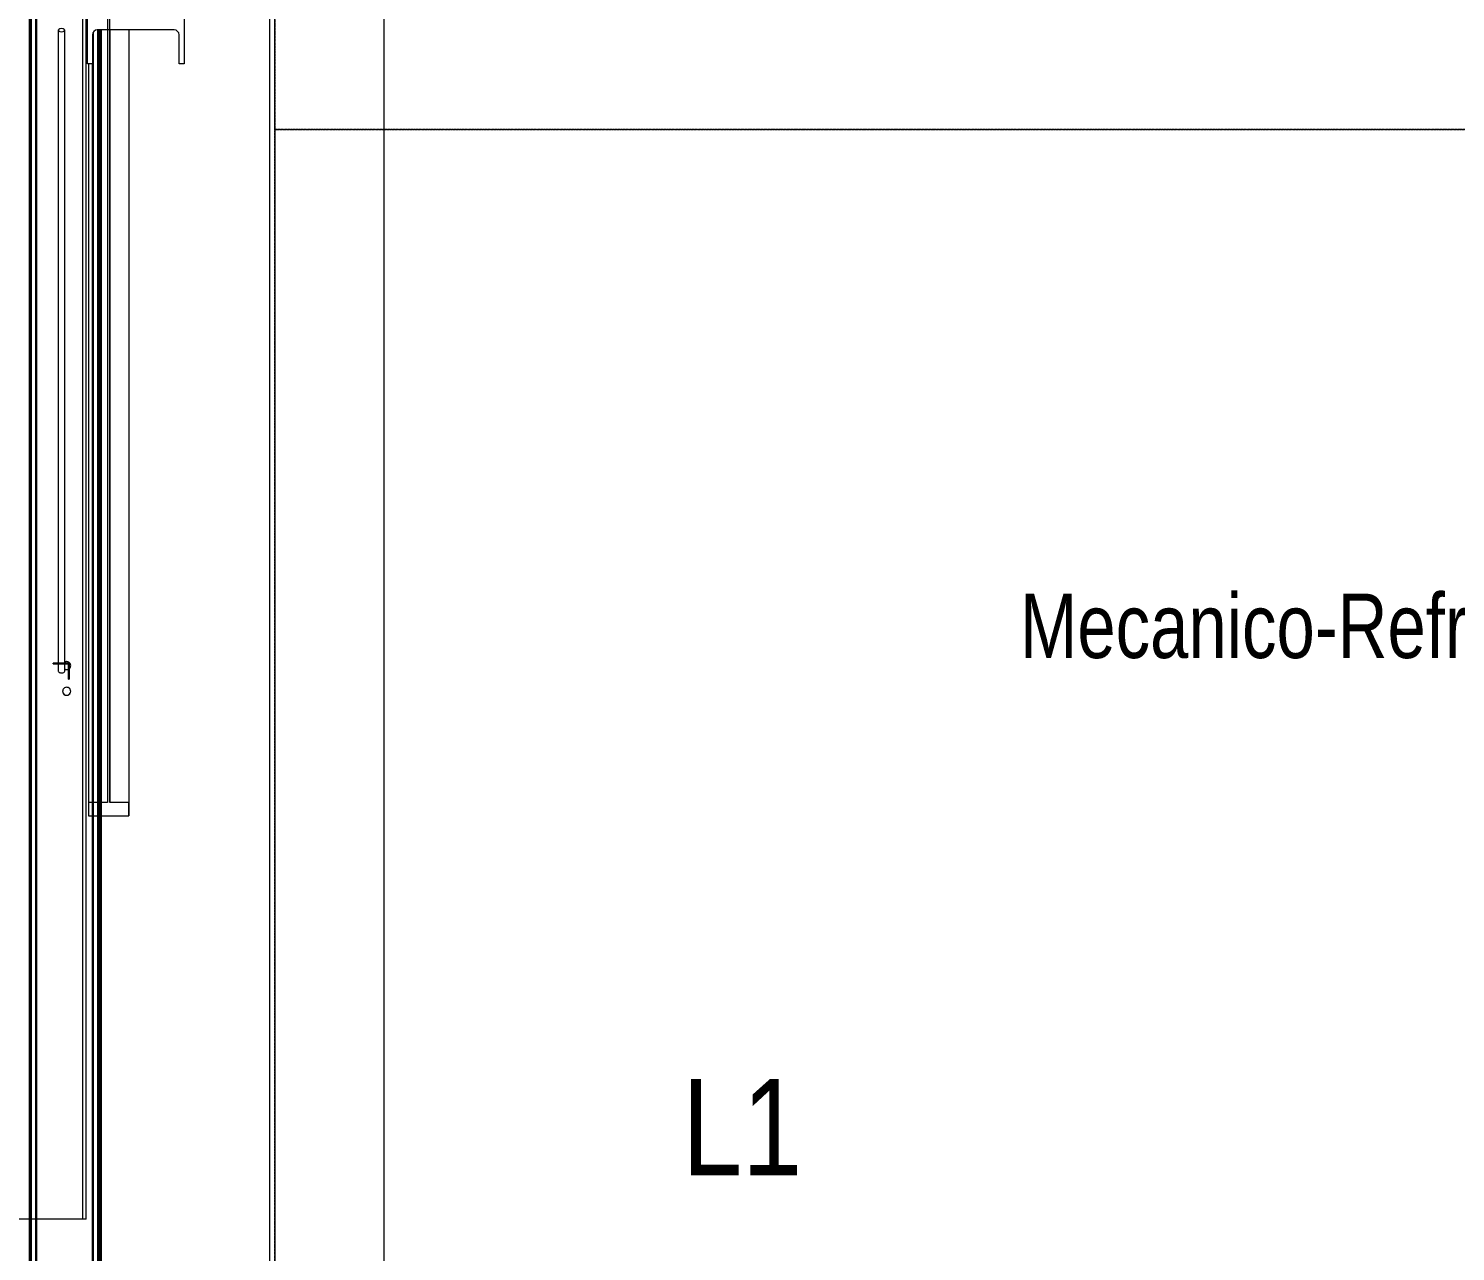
# Model space of a CAD drawing. Header units: centimetres. Extents: x -13617 to -9515, y -261 to 6553.
# Drawn here: x -12481.3 to -12038.1, y 4698.5 to 5078.5 of the extents above; entities that cross this region are included whole.
import ezdxf

# ---------------------------------------------------------------- set-up
doc = ezdxf.new("R2010")
doc.units = ezdxf.units.CM
doc.linetypes.add('_Overhead', pattern=[0.47625, 0.3175, -0.15875])
doc.linetypes.add('_Overhead_2_', pattern=[0.47625, 0.3175, -0.15875])
for name, color, linetype, lineweight in [('A-FLOR', 7, 'Continuous', 9), ('A-GENM', 7, 'Continuous', 9), ('E-LITE-EQPM', 7, 'Continuous', 9), ('E-LITE-EQPM-IDEN', 7, 'Continuous', 18), ('M-HVAC-DUCT', 7, 'Continuous', 9), ('M-HVAC-DUCT-IDEN', 7, 'Continuous', 9), ('S-BEAM', 7, 'Continuous', 9), ('S-COLS', 7, 'Continuous', 9)]:
    doc.layers.add(name, color=color, linetype=linetype, lineweight=lineweight)
doc.styles.add('Arial_2', font='arial.ttf', dxfattribs={"width": 0.8, "height": 30})
doc.styles.add('Century Gothic', font='GOTHIC.TTF', dxfattribs={"width": 0.8, "height": 20})

# ---------------------------------------------------------------- blocks, each defined once
blk = doc.blocks.new('Costanera Perfil Z - Parametrizado - Costanera Perfil Z - Parametrizado-1662729-Planta patio maniobras')
at = {"layer": 'S-BEAM', "color": 254, "true_color": 0xcccccc}
for p, q in [((-10.75, 1932.33), (-10.75, -230.21)), ((-10.75, 1932.33), (-10.75, -230.21)), ((-10.45, 995.88), (-10.45, -714.48)), ((-10.45, 995.88), (-10.45, -714.48)), ((-8.8, 995.88), (-8.8, -998.59)), ((-8.8, 995.88), (-8.8, -998.59)), ((10.45, 958.95), (10.45, 714.69)), ((10.45, 958.95), (10.45, 714.69)), ((10.75, 714.69), (10.75, 958.95)), ((10.75, 958.95), (10.75, 714.69)), ((8.8, 948.45), (8.8, 714.69)), ((8.8, 948.45), (8.8, 714.69)), ((8.8, 714.69), (8.8, 361.04)), ((8.8, 714.69), (8.8, 361.04)), ((10.45, 714.69), (10.45, 350.53)), ((10.45, 714.69), (10.45, 350.53)), ((10.75, 350.52), (10.75, 714.69)), ((10.75, 714.69), (10.75, 350.52))]:
    blk.add_line(p, q, dxfattribs=at)
blk = doc.blocks.new('Costanera Perfil Z - Parametrizado - Costanera Perfil Z - Parametrizado-V64-Planta patio maniobras')
at = {"layer": 'S-BEAM', "color": 254, "true_color": 0xcccccc}
for p, q in [((-10.75, 1932.33), (-10.75, -230.21)), ((-10.75, 1932.33), (-10.75, -230.21)), ((-10.45, 995.88), (-10.45, -714.48)), ((-10.45, 995.88), (-10.45, -714.48)), ((-8.8, 995.88), (-8.8, -998.59)), ((-8.8, 995.88), (-8.8, -998.59)), ((10.45, 958.95), (10.45, 714.69)), ((10.45, 958.95), (10.45, 714.69)), ((10.75, 714.69), (10.75, 958.95)), ((10.75, 958.95), (10.75, 714.69)), ((8.8, 948.45), (8.8, 714.69)), ((8.8, 948.45), (8.8, 714.69)), ((8.8, 714.69), (8.8, 361.04)), ((8.8, 714.69), (8.8, 361.04)), ((10.45, 714.69), (10.45, 350.53)), ((10.45, 714.69), (10.45, 350.53)), ((10.75, 350.52), (10.75, 714.69)), ((10.75, 714.69), (10.75, 350.52))]:
    blk.add_line(p, q, dxfattribs=at)
blk = doc.blocks.new('Costanera Perfil Z - Parametrizado - Costanera Perfil Z - Parametrizado-1662826-Planta patio maniobras')
at = {"layer": 'S-BEAM', "color": 254, "true_color": 0xcccccc}
for p, q in [((-10.75, 997.23), (-10.75, -713.12)), ((-10.75, 997.23), (-10.75, -713.12)), ((-10.45, 997.23), (-10.45, -803.8)), ((-10.45, 997.23), (-10.45, -803.8)), ((-8.8, 997.23), (-8.8, -997.23)), ((-8.8, 997.23), (-8.8, -997.23)), ((8.8, 959.59), (8.8, 716.04)), ((8.8, 959.59), (8.8, 716.04)), ((10.45, 960.31), (10.45, 716.04)), ((10.45, 960.31), (10.45, 716.04)), ((10.75, 716.04), (10.75, 960.31)), ((10.75, 960.31), (10.75, 716.04)), ((8.8, 716.04), (8.8, 352.82)), ((8.8, 716.04), (8.8, 352.82)), ((10.45, 716.04), (10.45, 351.87)), ((10.45, 716.04), (10.45, 351.87)), ((10.75, 351.89), (10.75, 716.04)), ((10.75, 716.04), (10.75, 351.89))]:
    blk.add_line(p, q, dxfattribs=at)
blk = doc.blocks.new('M_RVR_PERFIL L - M_RVR_PERFIL L-1665884-Planta patio maniobras')
at = {"layer": 'S-BEAM', "color": 254, "true_color": 0xcccccc}
for p, q in [((-2.5, 2.31), (-2.5, 2.5)), ((-2.5, 2.5), (-0.86, 2.5)), ((2.5, 2.5), (-2.5, 2.5)), ((-2.5, 2.5), (-2.5, 2.31)), ((-0.86, 2.31), (-2.5, 2.31)), ((-2.5, 2.31), (2.31, 2.31)), ((1.07, 2.5), (2.5, 2.5)), ((2.31, 2.31), (1.07, 2.31)), ((2.31, -2.5), (2.31, 2.31)), ((2.31, 2.31), (2.31, -2.5)), ((2.5, 2.5), (2.5, -2.5)), ((2.5, -2.5), (2.5, 2.5)), ((2.5, -2.5), (2.31, -2.5)), ((2.31, -2.5), (2.5, -2.5))]:
    blk.add_line(p, q, dxfattribs=at)
blk = doc.blocks.new('Costaneras Perfil C - 50 x 250-1666462-Planta patio maniobras')
at = {"layer": 'S-BEAM', "color": 254, "true_color": 0xcccccc}
for p, q in [((-1776.84, 12.5), (-2021.1, 12.5)), ((-1776.84, 12.5), (-2021.1, 12.5)), ((-2021.1, 12.2), (-1776.84, 12.2)), ((-2021.1, 12.2), (-1776.84, 12.2)), ((-1412.68, 12.5), (-1776.84, 12.5)), ((-1412.68, 12.5), (-1776.84, 12.5)), ((-1776.84, 12.2), (-1412.68, 12.2)), ((-1776.84, 12.2), (-1412.68, 12.2))]:
    blk.add_line(p, q, dxfattribs=at)
blk = doc.blocks.new('RVR_Tensor - d_25 mm-V83-Planta patio maniobras')
at = {"layer": 'A-GENM', "color": 254, "true_color": 0xd4d4d4}
for start, end in [(135, 180), (165, 180), (180, 195), (180, 255), (150, 165), (120, 150), (210, 360), (90, 120), (15, 120), (45, 75), (0, 15), (195, 210), (285, 345)]:
    blk.add_arc((0, 0), 1.25, start, end, dxfattribs=at)
blk = doc.blocks.new('RVR_Tensor - d_25 mm-V85-Planta patio maniobras')
at = {"layer": 'A-GENM', "color": 254, "true_color": 0xd4d4d4}
for start, end in [(0, 119.2297), (90, 119.2297), (45, 75), (315, 360), (240.7889, 298.7254), (240.7889, 255), (285, 298.7254), (302.1413, 309.2779), (302.1413, 309.2779), (315, 345)]:
    blk.add_arc((0, 0), 1.25, start, end, dxfattribs=at)
blk = doc.blocks.new('RVR_Tensor angular - d_25 mm-V88-Planta patio maniobras')
at = {"layer": 'A-GENM', "color": 254, "true_color": 0xd4d4d4}
for p, q in [((2.31, 1), (-0.01, 1)), ((2.44, 1), (2.31, 1)), ((199.17, 1), (2.5, 1)), ((-0.01, -1), (2.31, -1)), ((2.36, -1), (2.5, -1)), ((2.5, -1), (199.17, -1))]:
    blk.add_line(p, q, dxfattribs=at)
for centre, start_param, end_param in [((-0.01, 0), 1.047198, 1.570796), ((-0.01, 0), 0.523599, 1.047198), ((-0.01, 0), 0, 0.523599), ((199.17, 0), 4.712389, 7.853982), ((-0.01, 0), 1.570796, 3.141593), ((199.17, 0), 1.570796, 4.712389)]:
    blk.add_ellipse(centre, major_axis=(0, 1), ratio=0.5, start_param=start_param, end_param=end_param, dxfattribs=at)
blk = doc.blocks.new('PQ_RVR_EST-01_ZZ_ZZ_MO_T_A_rvt-1-Planta patio maniobras')
at = {"layer": 'A-FLOR', "color": 254, "linetype": '_Overhead', "true_color": 0xd4d4d4}
for p, q in [((-12404.81, 3781.84), (-12404.81, 5526.11)), ((-12404.81, 5356.88), (-12404.81, 3781.84))]:
    blk.add_line(p, q, dxfattribs=at)
at = {"layer": 'S-BEAM', "color": 254, "lineweight": 18, "true_color": 0xcccccc}
for p, q in [((-12456.74, 5546.78), (-12456.74, 4837.99)), ((-12456.03, 4837.99), (-12456.03, 5546.78)), ((-12456.74, 4837.99), (-12462.64, 4837.99)), ((-12462.64, 4837.99), (-12462.64, 4833.79)), ((-12450.14, 4837.99), (-12456.03, 4837.99)), ((-12450.14, 4833.79), (-12450.14, 4837.99)), ((-12462.64, 4833.79), (-12450.14, 4833.79))]:
    blk.add_line(p, q, dxfattribs=at)
at = {"layer": 'S-BEAM', "color": 254, "true_color": 0xcccccc}
for p, q in [((-12456.74, 5078.06), (-12456.74, 4837.99)), ((-12456.03, 5078.06), (-12456.03, 4837.99)), ((-12450.14, 5078.06), (-12450.14, 4837.99)), ((-12450.14, 5078.06), (-12450.14, 4833.79)), ((-12462.64, 5067.55), (-12462.64, 4833.79)), ((-12462.64, 5067.55), (-12462.64, 4837.99))]:
    blk.add_line(p, q, dxfattribs=at)
at = {"layer": 'S-COLS', "color": 253, "true_color": 0xaaaaaa}
for p, q in [((-12463, 5067.55), (-12463, 5089.55)), ((-12433, 5089.55), (-12433, 5067.55)), ((-12461.46, 5076.54), (-12461.46, 5067.55)), ((-12456.74, 5078.06), (-12459.94, 5078.06)), ((-12456.03, 5078.06), (-12456.74, 5078.06)), ((-12436.06, 5078.06), (-12456.03, 5078.06)), ((-12434.54, 5067.55), (-12434.54, 5076.54)), ((-12461.46, 5067.55), (-12463, 5067.55)), ((-12433, 5067.55), (-12434.54, 5067.55))]:
    blk.add_line(p, q, dxfattribs=at)
for centre, start, end in [((-12459.94, 5076.54), 90, 180), ((-12436.06, 5076.54), 0, 90)]:
    blk.add_arc(centre, 1.52, start, end, dxfattribs=at)
at = {"layer": 'A-GENM', "color": 254, "linetype": '_Overhead', "lineweight": 9, "true_color": 0xd4d4d4, "rotation": 89.99999999999977}
blk.add_blockref('RVR_Tensor angular - d_25 mm-V88-Planta patio maniobras', (-12471.06, 4878.79), dxfattribs=at)
at = {"layer": 'A-GENM', "color": 254, "linetype": '_Overhead', "lineweight": 9, "true_color": 0xd4d4d4}
for name, p in [('RVR_Tensor - d_25 mm-V85-Planta patio maniobras', (-12469.45, 4880.53)), ('RVR_Tensor - d_25 mm-V83-Planta patio maniobras', (-12469.45, 4872.53))]:
    blk.add_blockref(name, p, dxfattribs=at)
at = {"layer": 'S-BEAM', "color": 254, "linetype": '_Overhead', "lineweight": 9, "true_color": 0xd4d4d4, "rotation": 270}
blk.add_blockref('Costaneras Perfil C - 50 x 250-1666462-Planta patio maniobras', (-12471.13, 3056.96), dxfattribs=at)
at = {"layer": 'S-BEAM', "color": 254, "linetype": '_Overhead', "lineweight": 9, "true_color": 0xd4d4d4}
for name, p in [('Costanera Perfil Z - Parametrizado - Costanera Perfil Z - Parametrizado-1662729-Planta patio maniobras', (-12470.31, 4119.11)), ('Costanera Perfil Z - Parametrizado - Costanera Perfil Z - Parametrizado-V64-Planta patio maniobras', (-12470.31, 4119.11)), ('Costanera Perfil Z - Parametrizado - Costanera Perfil Z - Parametrizado-1662826-Planta patio maniobras', (-12470.01, 4117.75)), ('M_RVR_PERFIL L - M_RVR_PERFIL L-1665884-Planta patio maniobras', (-12471.17, 4878.79))]:
    blk.add_blockref(name, p, dxfattribs=at)
blk = doc.blocks.new('Generic Models 1 - Generic Models 1-1805179-Planta patio maniobras')
at = {"layer": 'A-GENM', "color": 254, "true_color": 0xd4d4d4}
for p, q in [((-12537.67, 5473.76), (-12537.67, 5476.01)), ((-12537.67, 5460.83), (-12537.67, 5473.76)), ((-12464.39, 5477.26), (-12463.39, 5477.26)), ((-12464.39, 5114.98), (-12464.39, 5477.26)), ((-12463.39, 5114.98), (-12463.39, 5477.26)), ((-12537.67, 5382.49), (-12537.67, 5460.83)), ((-12537.67, 4796.49), (-12537.67, 5382.49)), ((-12464.39, 4708.51), (-12464.39, 5114.98)), ((-12463.39, 4708.51), (-12463.39, 5114.98)), ((-12537.67, 4794.02), (-12537.67, 4796.49)), ((-12537.67, 4718.16), (-12537.67, 4793.52)), ((-12537.67, 4708.51), (-12537.67, 4718.16)), ((-12463.39, 4708.51), (-12464.39, 4708.51))]:
    blk.add_line(p, q, dxfattribs=at)
for points in [[(-12485.1, 5477.26), (-12484.62, 5477.26), (-12484.13, 5477.26), (-12483.64, 5477.26)], [(-12483.64, 5477.26), (-12482.79, 5477.26), (-12481.93, 5477.26), (-12481.06, 5477.26)], [(-12481.06, 5477.26), (-12480.96, 5477.26), (-12480.86, 5477.26), (-12480.76, 5477.26)], [(-12480.76, 5477.26), (-12480.22, 5477.26), (-12479.67, 5477.26), (-12479.12, 5477.26)], [(-12479.12, 5477.26), (-12478.01, 5477.26), (-12476.89, 5477.26), (-12475.78, 5477.26)], [(-12537.13, 4708.51), (-12537.31, 4708.51), (-12537.49, 4708.51), (-12537.67, 4708.51)], [(-12536.77, 4708.51), (-12536.81, 4708.51), (-12536.86, 4708.51), (-12536.9, 4708.51)], [(-12536.47, 4708.51), (-12536.57, 4708.51), (-12536.67, 4708.51), (-12536.77, 4708.51)], [(-12536.29, 4708.51), (-12536.35, 4708.51), (-12536.41, 4708.51), (-12536.47, 4708.51)], [(-12483.64, 4708.51), (-12483.9, 4708.51), (-12484.15, 4708.51), (-12484.4, 4708.51)], [(-12481.06, 4708.51), (-12481.93, 4708.51), (-12482.79, 4708.51), (-12483.64, 4708.51)], [(-12480.76, 4708.51), (-12480.86, 4708.51), (-12480.96, 4708.51), (-12481.06, 4708.51)], [(-12480.46, 4708.51), (-12480.56, 4708.51), (-12480.66, 4708.51), (-12480.76, 4708.51)], [(-12479.12, 4708.51), (-12479.57, 4708.51), (-12480.02, 4708.51), (-12480.46, 4708.51)], [(-12478.82, 4708.51), (-12478.92, 4708.51), (-12479.02, 4708.51), (-12479.12, 4708.51)], [(-12464.39, 4708.51), (-12466.28, 4708.51), (-12468.17, 4708.51), (-12470.07, 4708.51)]]:
    blk.add_open_spline(points, degree=3, dxfattribs=at)
for points, knots in [([(-12475.78, 5477.26), (-12475.53, 5477.26), (-12471.73, 5477.26), (-12467.91, 5477.26), (-12464.39, 5477.26)], [-0.2104155, -0.2104155, -0.2104155, -0.2104155, -0.1975265, -0.0150372, -0.0150372, -0.0150372, -0.0150372]), ([(-12516.02, 4708.51), (-12517.26, 4708.51), (-12520.11, 4708.51), (-12524.93, 4708.51), (-12530.39, 4708.51), (-12534.39, 4708.51), (-12536.29, 4708.51)], [1.0063828, 1.0063828, 1.0063828, 1.0063828, 1.0863956, 1.1851589, 1.2839221, 1.3637213, 1.3637213, 1.3637213, 1.3637213]), ([(-12487.07, 4708.51), (-12488.67, 4708.51), (-12492.07, 4708.51), (-12496.17, 4708.51), (-12499.46, 4708.51), (-12502.63, 4708.51), (-12505.62, 4708.51), (-12508.54, 4708.51), (-12511.45, 4708.51), (-12513.77, 4708.51), (-12515.41, 4708.51), (-12515.54, 4708.51)], [0.4074528, 0.4074528, 0.4074528, 0.4074528, 0.4938162, 0.5925794, 0.6419611, 0.6913427, 0.7901059, 0.8394875, 0.8888692, 0.9876324, 0.9959137, 0.9959137, 0.9959137, 0.9959137]), ([(-12484.9, 4708.51), (-12485.39, 4708.51), (-12486.08, 4708.51), (-12486.77, 4708.51), (-12486.97, 4708.51)], [0.36884034, 0.36884034, 0.36884034, 0.36884034, 0.39505296, 0.40579383, 0.40579383, 0.40579383, 0.40579383]), ([(-12470.07, 4708.51), (-12471.72, 4708.51), (-12474.65, 4708.51), (-12477.56, 4708.51), (-12478.82, 4708.51)], [0.1127264, 0.1127264, 0.1127264, 0.1127264, 0.1975265, 0.2627529, 0.2627529, 0.2627529, 0.2627529])]:
    blk.add_open_spline(points, degree=3, knots=knots, dxfattribs=at)
blk = doc.blocks.new('PQ_RVR_ARQ-01_ZZ_ZZ_MO_T_A_rvt-1-Planta patio maniobras')
at = {"layer": 'A-FLOR', "color": 254, "linetype": '_Overhead_2_', "true_color": 0xd4d4d4}
for p, q in [((-12404.81, 3781.84), (-12404.81, 5526.11)), ((-12404.81, 5356.88), (-12404.81, 5047.17)), ((-12404.81, 5047.17), (-12404.81, 5356.88)), ((-12404.81, 5356.88), (-12404.81, 5047.17)), ((-12404.81, 5047.17), (-12404.81, 3781.84)), ((-12404.81, 3781.84), (-12404.81, 5047.17)), ((-12404.81, 5047.17), (-11482.16, 5047.17)), ((-11482.16, 5047.17), (-12404.81, 5047.17)), ((-12404.81, 5047.17), (-12404.81, 3781.84)), ((-11482.16, 5047.17), (-12404.81, 5047.17)), ((-12404.81, 5047.17), (-11482.16, 5047.17))]:
    blk.add_line(p, q, dxfattribs=at)
at = {"layer": 'A-GENM', "color": 254, "lineweight": 18, "true_color": 0xd4d4d4}
blk.add_blockref('Generic Models 1 - Generic Models 1-1805179-Planta patio maniobras', (0, 0), dxfattribs=at)
blk = doc.blocks.new('Lighting-Pendant-Vibia-NOTRH-5662 - Standard-1742424-Planta patio maniobras')
at = {"layer": 'E-LITE-EQPM', "color": 30, "lineweight": 25, "true_color": 0xff8000}
for radius, start, end in [(20, 360, 180), (9, 0, 180), (8, 0, 180), (0.5, 360, 180), (20, 180, 360), (9, 180, 360), (8, 180, 360), (0.5, 180, 360)]:
    blk.add_arc((0, 0), radius, start, end, dxfattribs=at)

msp = doc.modelspace()

# ---------------------------------------------------------------- block references
at = {"lineweight": 5}
msp.add_blockref('PQ_RVR_EST-01_ZZ_ZZ_MO_T_A_rvt-1-Planta patio maniobras', (0, 0), dxfattribs=at)

# ---------------------------------------------------------------- next in the draw order: block references
msp.add_blockref('PQ_RVR_ARQ-01_ZZ_ZZ_MO_T_A_rvt-1-Planta patio maniobras', (0, 0), dxfattribs=at)

# ---------------------------------------------------------------- next in the draw order: linework, layer by layer
at = {"layer": 'M-HVAC-DUCT', "color": 6, "true_color": 0xff00ff}
for p, q in [((-12370.82, 4418.47), (-12370.82, 5242.46)), ((-12406.39, 4385.89), (-12406.39, 5191.55))]:
    msp.add_line(p, q, dxfattribs=at)

# ---------------------------------------------------------------- next in the draw order: block references
at = {"layer": 'E-LITE-EQPM', "color": 30, "lineweight": 25, "true_color": 0xff8000, "extrusion": (0, 0, -1), "rotation": 180}
msp.add_blockref('Lighting-Pendant-Vibia-NOTRH-5662 - Standard-1742424-Planta patio maniobras', (12259.38, 4736.48), dxfattribs=at)

# ---------------------------------------------------------------- next in the draw order: texts
at = {"layer": 'M-HVAC-DUCT-IDEN', "insert": (-12173.39, 4902.87), "char_height": 20, "width": 580.4217, "attachment_point": 1, "style": 'Century Gothic', "bg_fill": 3, "box_fill_scale": 1.25, "bg_fill_color": 256, "bg_fill_true_color": 13158600, "bg_fill_transparency": 0}
msp.add_mtext('Mecanico-Refrigeración-RH-8"(-32°C)-LINEA', dxfattribs=at)

# ---------------------------------------------------------------- next in the draw order: texts
at = {"layer": 'E-LITE-EQPM-IDEN', "lineweight": 9, "insert": (-12278.31, 4752.08), "char_height": 30, "width": 46.1772, "attachment_point": 1, "style": 'Arial_2', "bg_fill": 3, "box_fill_scale": 1.25, "bg_fill_color": 256, "bg_fill_true_color": 13158600, "bg_fill_transparency": 0}
msp.add_mtext('L1', dxfattribs=at)

doc.saveas('drawing.dxf')
